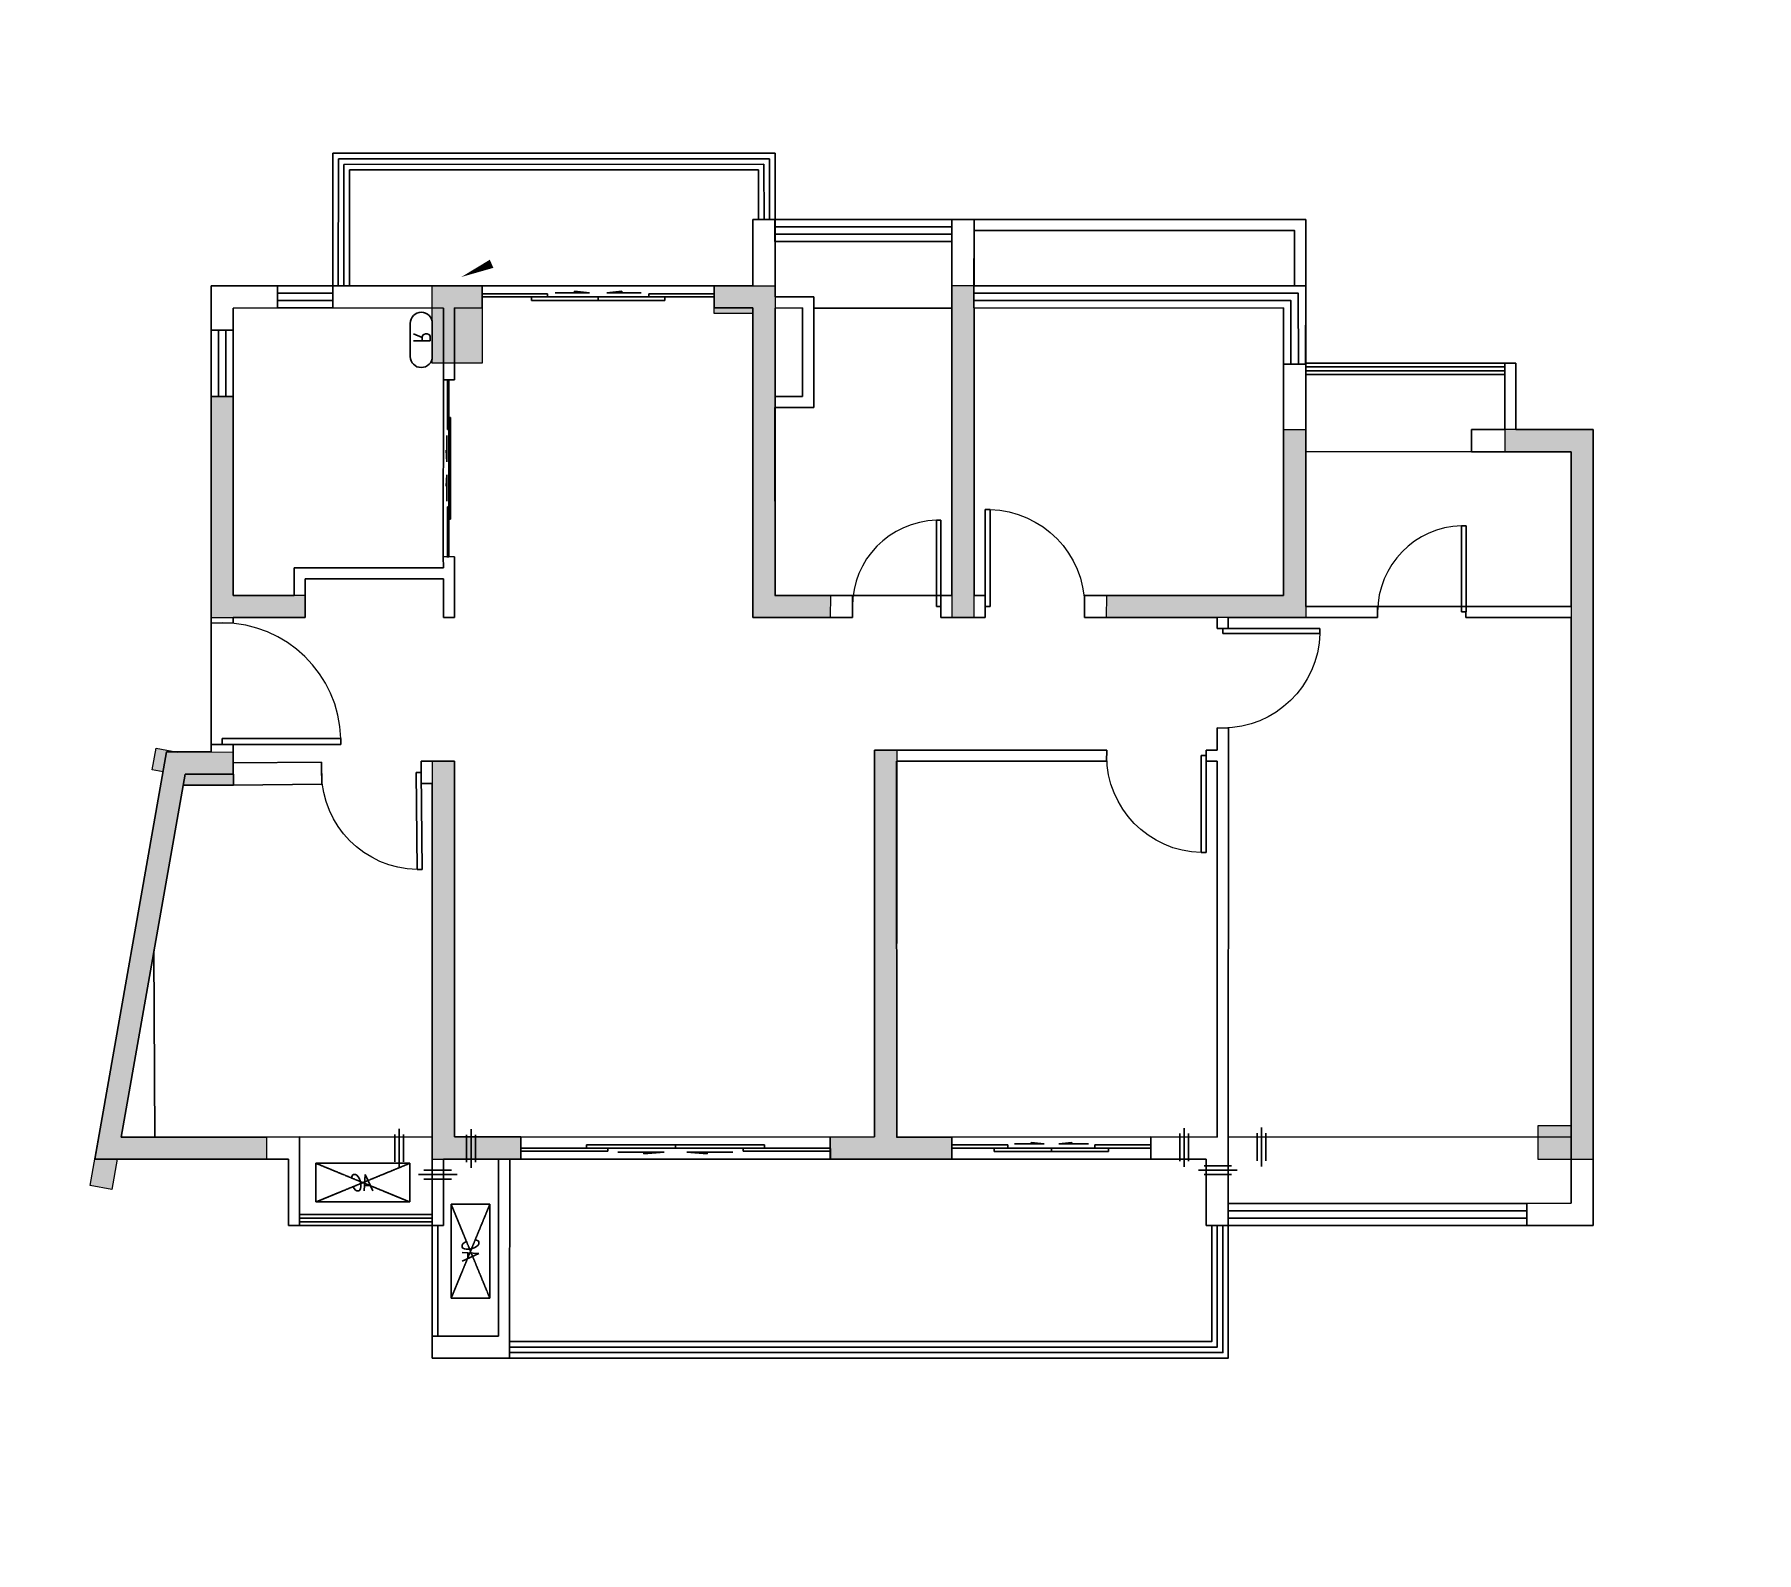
# Model space of a CAD drawing. Extents: x 184967 to 628822, y -100826 to 121332.
# Drawn here: x 508213 to 523789, y -100826 to -87091 of the extents above; entities that cross this region are included whole.
import ezdxf
from ezdxf.enums import TextEntityAlignment as Align

# ---------------------------------------------------------------- set-up
doc = ezdxf.new("R2010")
doc.units = 0
doc.header["$MEASUREMENT"] = 0
doc.linetypes.add('DASH', pattern=[0.35, 0.25, -0.1])
doc.layers.add('03-col-5F~23F$0$$0$COLU', color=6, linetype='Continuous', lineweight=0)
doc.layers.add('03-col-5F~23F$0$$0$COLU_HATCH', color=251, linetype='Continuous', lineweight=0)
for name, color, linetype in [('by', 30, 'Continuous'), ('column', 6, 'Continuous'), ('KT', 8, 'DASH'), ('PS', 60, 'Continuous'), ('TEXT', 7, 'Continuous'), ('WALL', 145, 'Continuous'), ('WINDOW', 141, 'Continuous'), ('厨洁具', 8, 'Continuous'), ('栏杆', 4, 'Continuous'), ('热水器', 1, 'Continuous'), ('看线', 67, 'Continuous')]:
    doc.layers.add(name, color=color, linetype=linetype)
doc.styles.add('ENGLISH', font='italict.shx')
doc.styles.add('宋体', font='romans.shx', dxfattribs={"height": 2, "bigfont": 'gbcbig.shx'})

# ---------------------------------------------------------------- blocks, each defined once
blk = doc.blocks.new('awrtt')
at = {"layer": 'KT', "linetype": 'DASH'}
for p, q in [((195123, -20713), (194273, -20713)), ((194273, -20713), (194516, -20813)), ((195123, -20713), (194273, -21063)), ((194273, -21063), (194273, -20713)), ((194273, -20713), (195123, -21063)), ((194880, -20813), (195123, -20713)), ((195123, -21063), (195123, -20713)), ((195123, -21063), (195123, -20713)), ((194273, -21063), (194516, -20963)), ((194880, -20963), (195123, -21063)), ((194273, -21063), (195123, -21063))]:
    blk.add_line(p, q, dxfattribs=at)
at = {"layer": 'KT', "linetype": 'DASH', "style": 'ENGLISH', "width": 0.75}
blk.add_text('AC', height=150, dxfattribs=at).set_placement((194698, -20888), align=Align.MIDDLE_CENTER)
blk = doc.blocks.new('R')
at = {"layer": '热水器'}
for points in [[(394599, -34606), (394899, -34606)], [(394899, -34806), (394599, -34806)]]:
    blk.add_lwpolyline(points, dxfattribs=at)
for centre, start, end in [((394599, -34706), 90, 270), ((394899, -34706), 270, 90)]:
    blk.add_arc(centre, 100, start, end, dxfattribs=at)
at = {"layer": '热水器', "style": '宋体', "width": 0.7}
blk.add_text('R', height=152, dxfattribs=at).set_placement((394721, -34776))
blk = doc.blocks.new('A$C66E365A4')
at = {"layer": '栏杆'}
for p, q in [((0, 0), (0, -350)), ((-40, -50), (-40, -300)), ((40, -50), (40, -300))]:
    blk.add_line(p, q, dxfattribs=at)
blk = doc.blocks.new('$DorLib2D$00000001')
for p, q in [((0.45, 0.975), (0.5, 0.975)), ((0.45, 0), (0.45, 0.975)), ((0.5, 0), (0.5, 0.975)), ((0.5, 0), (0.45, 0))]:
    blk.add_line(p, q)
at = {"lineweight": 13}
blk.add_arc((0.475, 0), 0.975, 91.4693, 180, dxfattribs=at)
blk = doc.blocks.new('$WINLIB2D$00000001')
at = {"color": 0}
for points in [[(-0.5, 0.5), (-0.5, -0.5)], [(-0.5, 0.5), (0.5, 0.5)], [(0.5, -0.5), (0.5, 0.5)], [(0.5, 0.1667), (-0.5, 0.1667)], [(0.5, -0.1667), (-0.5, -0.1667)], [(-0.5, -0.5), (0.5, -0.5)]]:
    blk.add_lwpolyline(points, dxfattribs=at)
blk = doc.blocks.new('$DorLib2D$00000138')
at = {"color": 0, "linetype": 'Continuous'}
for p, q in [((-0.2875, 0), (-0.2875, 0.1538)), ((-0.2875, 0.1538), (0, 0.1538)), ((0, 0.1538), (0, 0)), ((0.2875, 0.1538), (0, 0.1538)), ((0.2875, 0), (0.2875, 0.1538)), ((-0.5, -0.1399), (-0.5, 0)), ((-0.5, 0), (-0.2187, 0)), ((0, 0), (-0.2875, 0)), ((-0.2187, 0), (-0.2187, -0.1399)), ((0, 0), (0.2875, 0)), ((0.2187, 0), (0.2187, -0.1399)), ((0.5, 0), (0.2187, 0)), ((0.5, 0), (0.5, -0.1946)), ((0.5, -0.1399), (0.5, 0)), ((-0.2187, -0.1399), (-0.5, -0.1399)), ((0.2187, -0.1399), (0.5, -0.1399)), ((-0.1857, -0.186), (-0.037, -0.186)), ((-0.037, -0.186), (-0.1019, -0.2583)), ((-0.1019, -0.2583), (-0.1019, -0.186)), ((0.1857, -0.186), (0.037, -0.186)), ((0.037, -0.186), (0.1019, -0.2583)), ((0.1019, -0.2583), (0.1019, -0.186))]:
    blk.add_line(p, q, dxfattribs=at)
blk = doc.blocks.new('guit67')
at = {"layer": 'by', "color": 1}
blk.add_line((897467, 9056), (897293, 10041), dxfattribs=at)
blk.add_lwpolyline([(897343, 10050), (897516, 9065)], dxfattribs=at)
at = {"layer": 'PS', "color": 1}
blk.add_lwpolyline([(896579, 18879, 0, 0, 0), (896061, 18536, 0, 80, 0), (896311, 18702, 0, 0, 0)], format="xyseb", dxfattribs=at)
at = {"layer": 'WALL', "color": 1}
for p, q in [((900342, 19819), (900539, 19854)), ((900342, 19819), (900377, 19622)), ((900342, 19819), (900342, 19819)), ((900539, 19854), (900440, 19836)), ((900660, 19164), (900539, 19854)), ((900556, 19755), (900539, 19854)), ((903597, 19784), (900643, 19263)), ((903719, 19094), (903597, 19784)), ((900643, 19263), (900556, 19755)), ((898766, 19541), (898569, 19506)), ((898673, 18916), (898569, 19506)), ((898801, 19344), (898766, 19541)), ((900463, 19130), (900377, 19622)), ((903435, 19552), (900678, 19066)), ((903539, 18961), (903435, 19552)), ((898888, 18852), (898801, 19344)), ((905492, 19407), (905590, 19424)), ((905492, 19407), (905509, 19308)), ((905492, 19407), (905492, 19407)), ((905607, 19326), (905590, 19424)), ((905694, 18833), (905607, 19326)), ((905596, 18816), (905509, 19308)), ((900932, 16471), (900463, 19130)), ((901129, 16505), (900678, 19066)), ((903719, 19094), (903736, 18996)), ((898673, 18916), (898329, 18855)), ((898329, 18855), (898363, 18658)), ((899232, 18913), (898888, 18852)), ((898888, 18852), (898888, 18852)), ((899406, 17928), (899232, 18913)), ((903887, 16992), (903539, 18961)), ((904101, 16928), (903736, 18996)), ((905694, 18833), (906384, 18955)), ((906384, 18955), (905694, 18833)), ((906662, 17379), (906384, 18955)), ((898363, 18658), (898708, 18719)), ((899194, 15961), (898708, 18719)), ((898708, 18719), (898708, 18719)), ((898864, 17832), (898708, 18719)), ((899151, 18797), (898905, 18753)), ((899357, 16193), (898905, 18753)), ((899044, 17965), (898905, 18753)), ((899290, 18009), (899151, 18797)), ((905596, 18816), (905300, 18764)), ((905335, 18567), (905300, 18764)), ((906221, 18723), (905631, 18619)), ((906221, 18723), (905631, 18619)), ((906465, 17345), (906221, 18723)), ((905631, 18619), (905335, 18567)), ((896014, 18447), (894931, 18256)), ((896261, 18490), (896014, 18447)), ((896295, 18293), (896261, 18490)), ((894931, 18256), (894966, 18059)), ((894966, 18059), (895951, 18232)), ((895951, 18232), (896064, 17592)), ((896049, 18250), (896295, 18293)), ((896162, 17610), (896049, 18250)), ((903887, 16992), (903661, 18272)), ((894439, 18169), (893848, 18065)), ((894473, 17972), (894439, 18169)), ((893848, 18065), (893917, 17671)), ((894080, 17902), (894473, 17972)), ((899290, 18009), (899044, 17965)), ((899406, 17928), (899061, 17867)), ((894114, 17705), (894080, 17902)), ((899194, 15961), (898864, 17832)), ((899357, 16193), (899061, 17867)), ((893917, 17671), (894114, 17705)), ((896064, 17592), (896162, 17610)), ((906465, 17345), (905529, 17180)), ((907617, 11963), (906662, 17379)), ((905529, 17180), (905546, 17081)), ((905546, 17081), (906482, 17246)), ((907402, 12027), (906482, 17246)), ((894218, 17115), (894021, 17080)), ((894021, 17080), (894351, 15209)), ((894531, 15342), (894218, 17115)), ((903887, 16992), (903296, 16887)), ((904741, 17041), (904101, 16928)), ((904759, 16942), (904741, 17041)), ((894531, 15342), (894253, 16918)), ((903296, 16887), (902114, 16679)), ((904020, 16812), (904759, 16942)), ((902114, 16679), (902149, 16482)), ((902149, 16482), (903331, 16690)), ((903331, 16690), (903348, 16592)), ((904020, 16812), (903429, 16708)), ((903446, 16609), (903429, 16708)), ((901228, 16523), (901129, 16505)), ((901262, 16326), (901228, 16523)), ((903348, 16592), (903446, 16609)), ((900932, 16471), (900834, 16453)), ((900834, 16453), (900869, 16256)), ((900046, 16314), (899357, 16193)), ((900081, 16117), (900046, 16314)), ((900869, 16256), (901065, 16291)), ((901065, 16291), (901262, 16326)), ((899194, 15961), (900081, 16117)), ((895029, 15684), (896359, 15918)), ((896440, 16034), (896341, 16017)), ((896341, 16017), (896359, 15918)), ((896457, 15935), (896440, 16034)), ((896535, 15492), (896457, 15935)), ((895145, 15603), (896376, 15820)), ((896437, 15475), (896376, 15820)), ((895073, 15437), (895029, 15684)), ((895206, 15258), (895145, 15603)), ((903603, 15723), (903504, 15706)), ((903504, 15706), (903539, 15509)), ((903655, 15428), (903603, 15723)), ((895073, 15437), (894531, 15342)), ((896437, 15475), (896535, 15492)), ((903539, 15509), (903440, 15491)), ((903440, 15491), (903458, 15393)), ((904245, 12079), (903655, 15428)), ((902554, 15335), (900486, 14970)), ((902571, 15237), (902554, 15335)), ((903458, 15393), (903556, 15410)), ((904147, 12062), (903556, 15410)), ((894351, 15209), (894377, 15061)), ((895206, 15258), (894566, 15145)), ((894574, 15096), (894566, 15145)), ((900700, 14907), (902571, 15237)), ((894377, 15061), (894574, 15096)), ((901094, 11524), (900486, 14970)), ((901291, 11558), (900700, 14907)), ((896564, 14177), (896464, 14159)), ((896564, 14177), (896761, 14212)), ((896564, 14177), (896564, 14177)), ((896778, 14114), (896761, 14212)), ((896464, 14159), (896501, 13962)), ((897352, 10864), (896778, 14114)), ((894580, 13912), (894183, 13842)), ((894765, 14012), (894568, 13978)), ((894568, 13978), (894580, 13912)), ((894812, 13750), (894765, 14012)), ((895579, 13995), (894793, 13849)), ((895616, 13798), (895579, 13995)), ((896501, 13962), (896599, 13980)), ((897172, 10730), (896599, 13980)), ((894183, 13842), (894183, 10102)), ((894812, 13750), (894383, 13674)), ((894793, 13849), (894830, 13652)), ((894830, 13652), (895616, 13798)), ((894383, 13674), (894383, 10340)), ((894830, 13652), (894383, 13573)), ((904147, 12062), (903556, 11958)), ((904245, 12079), (904245, 12079)), ((904280, 11882), (904245, 12079)), ((907402, 12027), (907008, 11957)), ((903556, 11958), (903591, 11761)), ((903591, 11761), (904083, 11848)), ((904187, 11257), (904083, 11848)), ((904280, 11882), (904280, 11882)), ((904349, 11488), (904280, 11882)), ((907008, 11957), (907043, 11760)), ((907437, 11830), (907634, 11864)), ((907634, 11864), (907617, 11963)), ((907043, 11760), (907437, 11830)), ((907437, 11830), (907437, 11830)), ((901783, 11645), (901291, 11558)), ((901818, 11448), (901783, 11645)), ((901094, 11524), (900700, 11454)), ((900700, 11454), (900735, 11257)), ((901227, 11344), (901818, 11448)), ((904384, 11291), (904349, 11488)), ((897189, 10632), (897085, 11223)), ((897352, 10864), (897265, 11356)), ((900735, 11257), (901227, 11344)), ((904187, 11257), (904384, 11291)), ((897942, 10968), (897352, 10864)), ((897977, 10771), (897942, 10968)), ((897288, 10649), (897977, 10771)), ((895973, 10621), (894383, 10340)), ((896094, 9931), (895973, 10621)), ((897276, 10140), (897172, 10730)), ((897392, 10058), (897288, 10649)), ((895909, 10406), (894183, 10102)), ((896013, 9815), (895909, 10406)), ((897276, 10140), (897293, 10041)), ((897293, 10041), (897392, 10058)), ((896013, 9815), (896112, 9833)), ((896112, 9833), (896094, 9931))]:
    blk.add_line(p, q, dxfattribs=at)
blk.add_lwpolyline([(898058, 9160), (897780, 10736), (897879, 10754), (898156, 9178), (898191, 8981), (897502, 8859), (897467, 9056), (898058, 9160)], dxfattribs=at)
at = {"layer": 'WINDOW', "color": 1}
for p, q in [((900676, 19066), (900641, 19263)), ((899250, 18814), (900481, 19031)), ((903523, 19052), (903720, 19086)), ((898329, 18855), (896261, 18490)), ((905631, 18619), (903858, 18307)), ((896341, 16017), (896064, 17592)), ((905529, 17180), (904741, 17041)), ((900834, 16453), (900046, 16314)), ((894568, 13978), (894377, 15061)), ((904245, 12079), (907298, 12618)), ((903556, 11958), (901783, 11645)), ((903591, 11761), (901818, 11448)), ((900700, 11454), (897942, 10968)), ((900735, 11257), (897977, 10771)), ((897155, 10829), (895973, 10621))]:
    blk.add_line(p, q, dxfattribs=at)
for points in [[(900641, 19263), (903597, 19784), (903720, 19086)], [(900653, 19197), (903543, 19707), (903655, 19075)], [(900664, 19131), (903489, 19629), (903589, 19063)], [(900676, 19066), (903435, 19552), (903523, 19052)]]:
    blk.add_lwpolyline(points, dxfattribs=at)
at = {"layer": '厨洁具', "color": 1}
blk.add_line((906847, 15178), (906812, 15375), dxfattribs=at)
blk.add_lwpolyline([(894383, 12050), (894683, 10393)], dxfattribs=at)
at = {"layer": '栏杆', "color": 1}
for p, q in [((898621, 20074), (894781, 19397)), ((898581, 20016), (894839, 19356)), ((898668, 19524), (898581, 20016)), ((898717, 19532), (898621, 20074)), ((894781, 19397), (894980, 18264)), ((894839, 19356), (895030, 18273))]:
    blk.add_line(p, q, dxfattribs=at)
for points in [[(898174, 9079), (898174, 9079), (904477, 10191), (904286, 11274)], [(898183, 9030), (898183, 9030), (904535, 10150), (904335, 11283)]]:
    blk.add_lwpolyline(points, dxfattribs=at)
at = {"layer": '看线', "color": 1}
for p, q in [((898662, 20132), (894723, 19437)), ((898766, 19541), (898662, 20132)), ((898540, 19958), (894897, 19316)), ((898618, 19515), (898540, 19958)), ((894723, 19437), (894931, 18256)), ((894897, 19316), (895079, 18282))]:
    blk.add_line(p, q, dxfattribs=at)
for points in [[(903597, 19784), (903493, 20375), (900539, 19854)], [(903499, 19766), (903412, 20259), (900556, 19755)], [(898165, 9129), (898165, 9129), (904419, 10231), (904236, 11265)], [(898191, 8981), (898191, 8981), (904592, 10110), (904384, 11291)]]:
    blk.add_lwpolyline(points, dxfattribs=at)
at = {"color": 1}
for p, xscale, rotation in [((1084721, 64693), -1, 9.999999999548006), ((952054, -178242), -0.9999999999999979, 279.9999999995479)]:
    blk.add_blockref('awrtt', p, dxfattribs=dict(at, xscale=xscale, rotation=rotation))
at = {"layer": 'KT', "color": 1, "extrusion": (0, 0, -1)}
for p, zscale, rotation in [((-904587, 11870), -0.9999999999999963, 170.0000000004521), ((-903898, 11745), -0.9999999999999981, 170.0000000004521), ((-904376, 11798), -0.9999999999999978, 80.00000000045208), ((-897548, 10615), -0.9999999999999981, 170.0000000004521), ((-896907, 10505), -1, 170.0000000004518), ((-897435, 10533), -1, 80.00000000045183)]:
    blk.add_blockref('A$C66E365A4', p, dxfattribs=dict(at, zscale=zscale, rotation=rotation))
at = {"layer": 'TEXT', "color": 1, "xscale": -0.9999999999999993, "rotation": 279.9999999995482}
blk.add_blockref('R', (998530, -364812), dxfattribs=at)
at = {"layer": 'WINDOW', "color": 1}
for name, p, xscale, yscale, zscale, rotation in [('$WINLIB2D$00000001', (899571, 19582), 1600, 200, 1600, 189.9999999995482), ('$WINLIB2D$00000001', (904614, 19201), 1800, 100, 1800, 189.9999999995478), ('$DorLib2D$00000138', (897312, 18574), 2100, 200, 2100, 189.9999999995479), ('$WINLIB2D$00000001', (894702, 18114), -500, -200, -500, 189.9999999995474), ('$DorLib2D$00000001', (905144, 17061), -800, -800, -800, 189.9999999995485), ('$WINLIB2D$00000001', (894068, 17393), 600, 200, 600, 99.99999999954737), ('$DorLib2D$00000138', (896252, 16813), -1600, -100, -1600, 99.99999999954812), ('$DorLib2D$00000001', (901688, 16502), 900, -900, 900, 189.9999999995482), ('$DorLib2D$00000001', (900457, 16285), -800, -800, -800, 189.999999999548), ('$DorLib2D$00000001', (903475, 16157), 900, -900, 900, 99.99999999954765), ('$DorLib2D$00000001', (903006, 15364), -900, 900, -900, 189.9999999995482), ('$DorLib2D$00000001', (894571, 14537), -1100, -1100, -1100, 99.99999999954997), ('$DorLib2D$00000001', (896040, 13978), -900, 900, -900, 190.5073462464158), ('$DorLib2D$00000138', (902687, 11703), 1800, 200, 1800, 189.9999999995479), ('$WINLIB2D$00000001', (905696, 11624), 2700, 200, 2700, 189.9999999995477), ('$DorLib2D$00000138', (899338, 11112), 2800, -200, 2800, 189.9999999995479), ('$WINLIB2D$00000001', (896694, 9986), 1200.000000000052, 100, 1200.000000000052, 189.9999999996679)]:
    blk.add_blockref(name, p, dxfattribs=dict(at, xscale=xscale, yscale=yscale, zscale=zscale, rotation=rotation))
blk = doc.blocks.new('03-col-5F~23F')
at = {"layer": '03-col-5F~23F$0$$0$COLU_HATCH'}
for points in [[(16560, 7004), (16363, 6969), (16884, 4015), (17081, 4049)], [(15766, 4021), (15800, 3824), (15111, 3702), (14634, 6410), (14289, 6350), (14245, 6596), (14787, 6691), (15273, 3934)], [(22138, 6464), (23197, 457), (22902, 405), (22954, 109), (23250, 162), (23447, 196), (22300, 6696), (21513, 6557), (21547, 6360)], [(12177, 6231), (12221, 5985), (12299, 5542), (11856, 5464), (11734, 6153)], [(19740, 6245), (20035, 4570), (18262, 4258), (18228, 4455), (19803, 4733), (19543, 6210)], [(9938, 4821), (10286, 2851), (11123, 2999), (11088, 3196), (10448, 3083), (10135, 4856)], [(17700, -614), (17735, -811), (16651, -1002), (16617, -805), (17011, -735), (16403, 2711), (16600, 2746), (17207, -701)], [(13859, -1291), (13268, -1395), (12678, 1953), (12481, 1918), (13106, -1627), (13894, -1488)], [(10300, 1315), (10300, -1919), (11594, -1691), (11629, -1888), (10300, -2122), (10300, -2400), (10100, -2400), (10100, 1400), (10000, 1400), (10000, 1600), (10197, 1600), (10694, 1688), (10746, 1392)]]:
    blk.add_hatch(color=256, dxfattribs=at).paths.add_polyline_path(points)
at = {"layer": '03-col-5F~23F$0$$0$COLU'}
for points in [[(16560, 7004), (16363, 6969), (16884, 4015), (17081, 4049)], [(15766, 4021), (15800, 3824), (15111, 3702), (14634, 6410), (14289, 6350), (14245, 6596), (14787, 6691), (15273, 3934)], [(12177, 6231), (12221, 5985), (12221, 5985), (12299, 5542), (11856, 5464), (11734, 6153)], [(19740, 6245), (20035, 4570), (18262, 4258), (18228, 4455), (19803, 4733), (19543, 6210)], [(9938, 4821), (10286, 2851), (11123, 2999), (11088, 3196), (10448, 3083), (10135, 4856)], [(17700, -614), (17735, -811), (16651, -1002), (16617, -805), (17011, -735), (16403, 2711), (16600, 2746), (17207, -701)], [(13859, -1291), (13268, -1395), (12678, 1953), (12481, 1918), (13106, -1627), (13894, -1488)]]:
    blk.add_lwpolyline(points, close=True, dxfattribs=at)
for points in [[(22138, 6464), (23197, 457), (22902, 405), (22954, 109), (23250, 162), (23447, 196), (22300, 6696), (22300, 6696), (22300, 6696), (22300, 6696), (21513, 6557), (21547, 6360), (22138, 6464), (22138, 6464), (22138, 6464), (22138, 6464), (22138, 6464)], [(10300, 1315), (10300, -1919), (11594, -1691), (11629, -1888), (10300, -2122), (10300, -2400), (10100, -2400), (10100, 1400), (10100, 1400), (10000, 1400), (10000, 1600), (10197, 1600), (10694, 1688), (10746, 1392), (10300, 1315)]]:
    blk.add_lwpolyline(points, dxfattribs=at)

msp = doc.modelspace()

# ---------------------------------------------------------------- block references
at = {"layer": 'column', "rotation": 349.9999999994567}
msp.add_blockref('03-col-5F~23F', (499187, -93388.2), dxfattribs=at)
at = {"layer": 'WALL', "rotation": 349.9999999994567}
msp.add_blockref('guit67', (-373593.8, 48058.5), dxfattribs=at)

doc.saveas('drawing.dxf')
